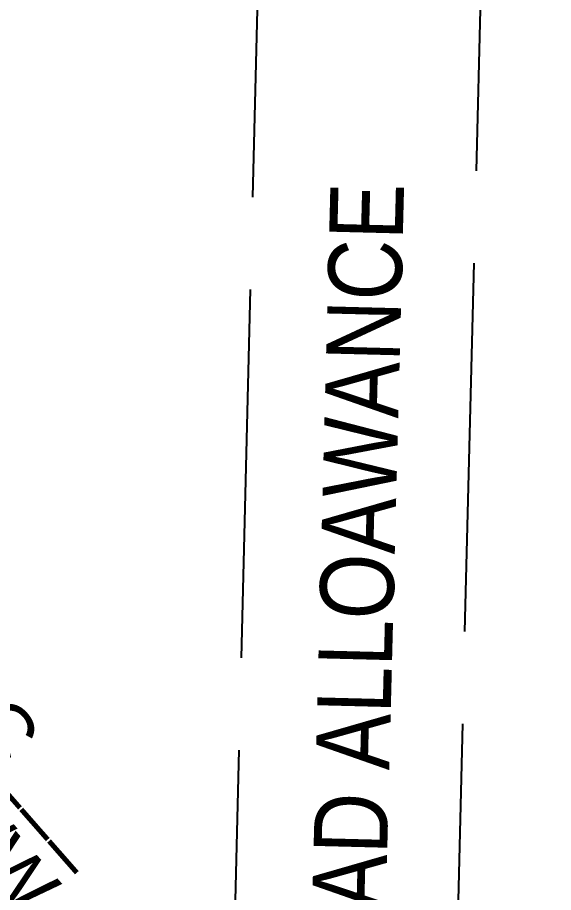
# Model space of a CAD drawing. Extents: x 380192 to 391966, y 6058532 to 6064394.
# Drawn here: x 388381.7 to 388454.4, y 6059598.8 to 6059717.5 of the extents above; entities that cross this region are included whole.
import ezdxf

# ---------------------------------------------------------------- set-up
doc = ezdxf.new("R2010")
doc.units = 0
doc.header["$LTSCALE"] = 5
doc.linetypes.add('foc-UNSURVEYED', pattern=[12.5, 10, -2.5])
doc.layers.add('C-AR-T', color=13, linetype='Continuous', lineweight=9)
doc.layers.add('L-USEC', color=7, linetype='foc-UNSURVEYED')
doc.styles.add('80L', font='ARIALN.TTF', dxfattribs={"height": 10})
doc.styles.add('A60', font='arial.ttf', dxfattribs={"height": 7.35})

msp = doc.modelspace()

# ---------------------------------------------------------------- linework, layer by layer
at = {"layer": 'L-USEC'}
for p, q in [((388404.36, 6059318.19), (388424.23, 6060122.24)), ((388454.39, 6060121.52), (388434.51, 6059317.47))]:
    msp.add_line(p, q, dxfattribs=at)

# ---------------------------------------------------------------- texts
at = {"layer": 'C-AR-T', "insert": (388396.53, 6059607.58), "char_height": 7.35, "width": 105.5104, "attachment_point": 3, "rotation": 311.2517, "line_spacing_factor": 0.948, "style": 'A60', "bg_fill": 3, "box_fill_scale": 1.15, "bg_fill_color": 256, "bg_fill_true_color": 256, "bg_fill_transparency": 0}
msp.add_mtext('(NUVISTA) LOC___\\P5.00 WATERLINE R/W', dxfattribs=at)

# ---------------------------------------------------------------- next in the draw order: texts
at = {"layer": 'L-USEC', "insert": (388416.11, 6059378.74), "char_height": 9.9961, "attachment_point": 1, "rotation": 88.5457, "style": '80L', "bg_fill": 3, "box_fill_scale": 1.5, "bg_fill_color": 256, "bg_fill_transparency": 0}
msp.add_mtext_dynamic_manual_height_columns('\\pi0.28181;30.18 THEORETICAL GOVERNMENT ROAD ALLOAWANCE', width=315.7123, gutter_width=49.98, heights=[0], dxfattribs=at)

doc.saveas('drawing.dxf')
